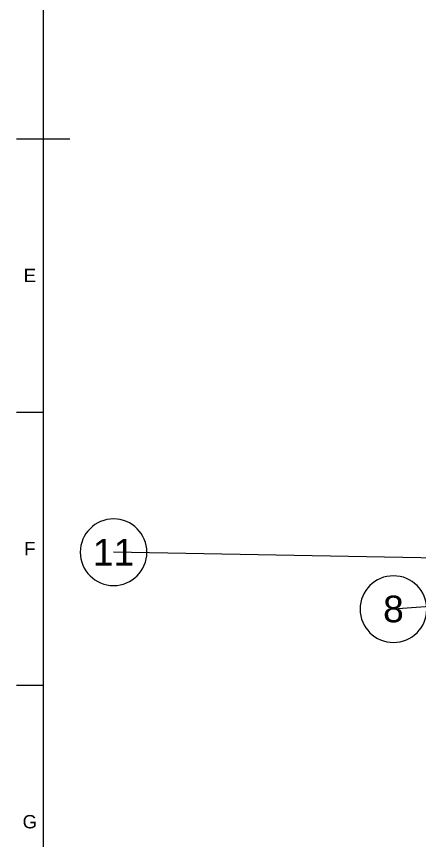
# Model space of a CAD drawing. Header units: millimetres. Extents: x 0 to 594, y 0 to 420.
# Drawn here: x 15 to 90.6, y 78.3 to 233 of the extents above; entities that cross this region are included whole.
import ezdxf
from ezdxf import colors
from ezdxf.entities.mleader import LeaderData, LeaderLine
from ezdxf.enums import TextEntityAlignment as Align
from ezdxf.math import Vec2, Vec3

# ---------------------------------------------------------------- set-up
doc = ezdxf.new("R2010")
doc.units = ezdxf.units.MM
doc.header["$LTSCALE"] = 0.75
doc.layers.add('Balloons', color=7, linetype='Continuous', lineweight=25)
doc.layers.add('Border', color=7, linetype='Continuous', lineweight=25)
doc.styles.add('FusionTitle', font='')
doc.styles.get("Standard").update_dxf_attribs({"font": 'arial.ttf'})
doc.styles.get('FusionTitle').set_extended_font_data('Arial Unicode MS')

# ---------------------------------------------------------------- blocks, each defined once
blk = doc.blocks.new('ISO_A2_SHEET')
at = {"layer": 'Border'}
for p, q in [((20, 410), (20, 10)), ((15, 210), (25, 210)), ((15, 158.75), (20, 158.75)), ((15, 107.5), (20, 107.5))]:
    blk.add_line(p, q, dxfattribs=at)
at = {"layer": 'Border', "style": 'FusionTitle'}
for s, p in [('E', (17.5, 184.375)), ('F', (17.5, 133.125)), ('G', (17.5, 81.875))]:
    blk.add_text(s, height=2.5, dxfattribs=at).set_placement(p, align=Align.MIDDLE)
blk = doc.blocks.new('*B16')
at = {"transparency": 16777216}
for start, end in [(90, 270), (270, 90)]:
    blk.add_arc((0, 0), 6.25, start, end, dxfattribs=at)
at = {"transparency": 16777216, "insert": (0, 0), "char_height": 5, "attachment_point": 5}
blk.add_mtext('8', dxfattribs=at)
blk = doc.blocks.new('*B17')
at = {"transparency": 16777216}
for start, end in [(90, 270), (270, 90)]:
    blk.add_arc((0, 0), 6.25, start, end, dxfattribs=at)
at = {"transparency": 16777216, "insert": (0, 0), "char_height": 5, "attachment_point": 5}
blk.add_mtext('11', dxfattribs=at)

msp = doc.modelspace()

# ---------------------------------------------------------------- block references
at = {"layer": 'Border'}
msp.add_blockref('ISO_A2_SHEET', (0, 0), dxfattribs=at)

# ---------------------------------------------------------------- leaders
at = {"layer": 'Balloons'}
ml = msp.add_multileader_block('Standard', dxfattribs=at)
ml.set_content('*B17', color=256)
ml.set_leader_properties()
ml.build(insert=Vec2(0, 0))
ml.multileader.update_dxf_attribs({"has_dogleg": 0, "arrow_head_size": 3.5, "block_connection_type": 1})
ctx = ml.context
ctx.base_point, ctx.char_height, ctx.arrow_head_size = Vec3(33.22, 132.43), 3.5, 3.5
ctx.attachment_type = 1
notes = []
notes.append((ctx, [(0, (1, 1, 0), (25.22, 132.43), (1, 0), 8, [(0, [(172.97, 129.87)], 0, [])])]))
ctx.block.insert = Vec3(33.22, 132.43)
ml = msp.add_multileader_block('Standard', dxfattribs=at)
ml.set_content('*B16', color=256)
ml.set_leader_properties()
ml.build(insert=Vec2(0, 0))
ml.multileader.update_dxf_attribs({"has_dogleg": 0, "arrow_head_size": 3.5, "block_connection_type": 1})
ctx = ml.context
ctx.base_point, ctx.char_height, ctx.arrow_head_size = Vec3(85.72, 121.76), 3.5, 3.5
ctx.attachment_type = 1
notes.append((ctx, [(0, (1, 1, 0), (77.72, 121.76), (1, 0), 8, [(0, [(155.47, 126.76)], 0, [])])]))
ctx.block.insert = Vec3(85.72, 121.76)
for ctx, leaders in notes:
    for number, flags, end, landing, length, lines in leaders:
        leader = LeaderData()
        leader.index, (leader.has_last_leader_line, leader.has_dogleg_vector, leader.attachment_direction) = number, flags
        leader.last_leader_point, leader.dogleg_vector, leader.dogleg_length = Vec3(end), Vec3(landing), length
        for number, points, colour, breaks in lines:
            line = LeaderLine()
            line.index, line.vertices, line.color, line.breaks = number, Vec3.list(points), colors.encode_raw_color(colour), breaks
            leader.lines.append(line)
        ctx.leaders.append(leader)

doc.saveas('drawing.dxf')
